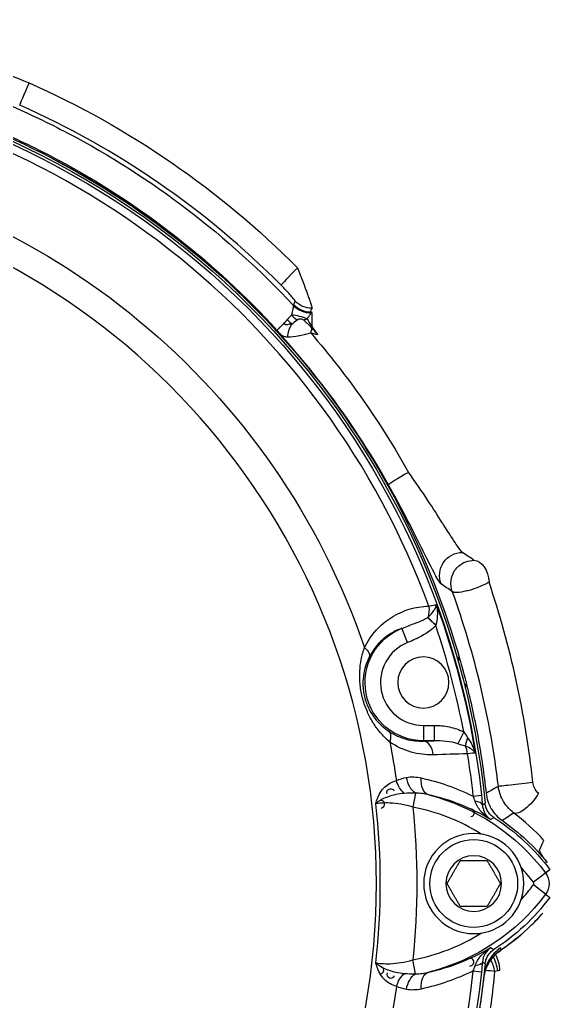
# Model space of a CAD drawing. Header units: millimetres. Extents: x 553637 to 584936, y 5008 to 53898.
# Drawn here: x 560198.4 to 560267.4, y 42216.2 to 42343.7 of the extents above; entities that cross this region are included whole.
import ezdxf

# ---------------------------------------------------------------- set-up
doc = ezdxf.new("R2010")
doc.units = ezdxf.units.MM
doc.header["$LTSCALE"] = 10
doc.header["$MEASUREMENT"] = 0
doc.layers.add('2', color=2, linetype='Continuous')

msp = doc.modelspace()

# ---------------------------------------------------------------- linework, layer by layer
at = {"layer": '2', "extrusion": (-1, 1.31047e-06, 1.33332e-29)}
for p, q in [((560199.66, 42332.02), (560199.66, 42332.02)), ((560253.36, 42278.3), (560253.36, 42278.3)), ((560259.12, 42271.93), (560259.12, 42271.93)), ((560259.13, 42271.92), (560259.13, 42271.92)), ((560259.04, 42270.43), (560259.04, 42270.43)), ((560259.05, 42270.43), (560259.05, 42270.43)), ((560252.48, 42264.98), (560251.4, 42266.02)), ((560248.82, 42262.78), (560248.09, 42264.64)), ((560261.66, 42263.08), (560261.66, 42263.08)), ((560258.34, 42256.98), (560258.34, 42256.98)), ((560258.34, 42256.95), (560258.34, 42256.95)), ((560250.87, 42252.03), (560250.87, 42250.03)), ((560250.87, 42252.03), (560252.29, 42252.03)), ((560252.29, 42252.03), (560252.29, 42250.03)), ((560256.12, 42251.17), (560255.33, 42249.64)), ((560250.87, 42249.99), (560250.87, 42250.03)), ((560252.29, 42250.03), (560250.87, 42250.03)), ((560249.84, 42243.23), (560249.5, 42241.42)), ((560253.3, 42242.56), (560253.3, 42242.56)), ((560257.35, 42242.83), (560258.41, 42242.95)), ((560264.87, 42238.75), (560264.87, 42238.75)), ((560267.3, 42233.28), (560265.15, 42231.67)), ((560266.75, 42230.11), (560265.15, 42231.31)), ((560266.75, 42230.11), (560267.3, 42229.69)), ((560249.84, 42219.77), (560249.5, 42221.58)), ((560257.35, 42220.15), (560258.41, 42220.03))]:
    msp.add_line(p, q, dxfattribs=at)
at = {"layer": '2', "extrusion": (3.3667e-22, 2.56909e-16, -1)}
for centre, radius in [((-560250.87, 42257.6), 3.32), ((-560257.41, 42231.49), 6.5), ((-560257.41, 42231.49), 3.61)]:
    msp.add_circle(centre, radius, dxfattribs=at)
at = {"layer": '2'}
msp.add_circle((560257.41, 42231.49), 5.7, dxfattribs=at)
at = {"layer": '2', "extrusion": (3.3667e-22, 2.56909e-16, -1)}
for centre, radius, start, end in [((-560153.41, 42231.49), 105.99, 95.6479, 174.351), ((-560153.41, 42231.49), 105.63, 96.2249, 173.7714), ((-560153.41, 42231.49), 94.9, 98.0915, 161.1672), ((-560153.41, 42231.49), 105.56, 159.9193, 170.7487), ((-560250.87, 42257.6), 7.57, 270.0001, 68.403), ((-560251.93, 42257.89), 4.5, 136.9781, 145.8813), ((-560251.93, 42257.89), 4.5, 184.1187, 193.0217), ((-560153.41, 42231.49), 94.9, 168.833, 171.884), ((-560244.75, 42216.36), 27.5, 104.3449, 143.1302), ((-560153.41, 42231.49), 96.6, 174.0969, 185.8832), ((-560244.75, 42216.36), 28.2, 122.7999, 143.1302), ((-560264.91, 42231.49), 2.3, 143.1302, 216.87), ((-560244.89, 42246.46), 27.3, 216.8037, 255.8341), ((-560244.89, 42246.46), 27.99, 216.8053, 237.2755), ((-560153.41, 42231.49), 105.99, 185.6479, 264.351), ((-560153.41, 42231.49), 105.63, 186.2249, 263.7714), ((-560153.41, 42231.49), 94.9, 188.0915, 261.884)]:
    msp.add_arc(centre, radius, start, end, dxfattribs=at)
at = {"layer": '2'}
for centre, radius, start, end in [((560153.41, 42231.49), 104.56, 20.1521, 83.7751), ((560153.41, 42231.49), 91.36, 281.878, 78.1218), ((560153.41, 42231.49), 104.58, 10.8509, 18.6785), ((560250.87, 42257.6), 5.57, 111.5971, 269.9999), ((560153.41, 42231.49), 106.31, 14.2963, 15.7037), ((560153.41, 42231.49), 104.56, 6.2287, 9.2707), ((560245.33, 42241.79), 0.5, 276.7078, 96.7078), ((560153.41, 42231.49), 91.87, 353.5709, 6.4725), ((560244.75, 42216.36), 25.5, 57.6578, 79.2591), ((560257, 42240.69), 0.5, 275.3547, 95.3547), ((560244.75, 42216.36), 25.5, 36.8698, 42.457), ((560244.89, 42246.46), 25.3, 317.5579, 323.2015), ((560264.91, 42231.49), 0.3, 323.13, 36.8698), ((560244.89, 42246.46), 25.3, 280.5032, 302.2334), ((560256.91, 42221.29), 0.5, 264.6504, 84.6504), ((560245.22, 42220.25), 0.5, 263.336, 83.336), ((560153.41, 42231.49), 104.56, 276.2287, 353.7751)]:
    msp.add_arc(centre, radius, start, end, dxfattribs=at)
for centre, major_axis, ratio, start_param, end_param in [((560199.66, 42335.31), (-1.21, -2.74), 0.021216, -1.618667, -0.052372), ((560153.43, 42230.89), (81.61, -75.55), 0.999864, 1.527905, 1.900803), ((560234.53, 42311.28), (-2.13, -2.11), 0.037193, 4.675529, 6.230797), ((560236.18, 42308.62), (-2.87, 0.88), 0.99818, 1.051054, 1.908809), ((560233.89, 42306.6), (0.102, -0.043), 0.271431, 0.193526, 0.24692), ((560236.17, 42308.61), (-2.69, 1.33), 0.997892, 1.211175, 2.069396), ((560236.21, 42308.72), (-2.75, 1.19), 0.998373, 1.162295, 1.979298), ((560234.32, 42305.89), (-1.17, 1.36), 0.452231, 1.613157, 2.173019), ((560235.4, 42306.13), (-1.62, -0.78), 0.755103, 1.164176, 1.447251), ((553757.56, 42267.27), (-6520.67, 0.22), 0.052332, 3.254885, 3.255169), ((560573.86, 41927.66), (-338.42, 379), 0.001176, 0.069136, 0.07272), ((560236.24, 42302.9), (-0.42, -1.85), 0.011467, 4.315874, 4.661292), ((560236.42, 42304.46), (-1.48, -1.02), 0.321816, 1.2754, 1.35328), ((560236.2, 42303.44), (-0.257, 0.364), 0.562289, -1.558723, -1.481963), ((560236.54, 42304.25), (-1.64, -0.74), 0.310472, 1.34856, 1.431031), ((560236.14, 42303.53), (-0.459, 0.354), 0.636137, -1.938537, -1.697098), ((560236.44, 42303.61), (0.181, -0.225), 0.334597, 1.424528, 1.55916), ((560248.95, 42284.73), (-2.62, -1.47), 0.04567, 4.686797, 6.230771), ((560257.1, 42068.5), (-128.25, 228.68), 0.523847, -0.821342, -0.812942), ((560257.12, 42121.68), (121.49, -167.38), 0.505372, 2.195904, 2.205767), ((560252.5, 42264.55), (-0.31, -1.39), 0.082223, -1.897111, -1.864354), ((560252.14, 42231.52), (-3.48, -65.89), 0.069767, 2.008659, 2.00868), ((560245.26, 42249.62), (-1.12, -1.66), 0.509592, 2.043548, 3.10102), ((560250.87, 42247.99), (-0.06, 2), 0.63914, 4.801412, 6.237792), ((560252.67, 42252.59), (0.17, 4.48), 0.104676, -2.176066, -2.175991), ((560257.32, 42250.55), (-0.85, -1.81), 0.295936, -1.362154, -0.705335), ((560255.33, 42248.12), (-0.06, 2), 0.63945, 4.797576, 5.346762), ((560255.55, 42241.42), (-2.99, -0.26), 0.276748, 3.177919, 3.941499), ((560266.95, 42225.5), (-0.01, -2.99), 0.72743, -3.077952, -3.077831), ((560268.03, 42225.5), (-0.03, -2.99), 0.912559, -2.533554, -2.533225), ((560257.8, 42219.96), (-0.77, 3.93), 0.678874, 4.632886, 5.118727), ((560258.14, 42220.01), (-0.25, 3.99), 0.671254, 4.722199, 5.284376), ((560258.52, 42219.03), (-0.44, 4.98), 0.982035, 1.074758, 1.075077), ((560246.64, 42219.69), (-0.486, 0.117), 0.936546, -0.155912, 2.98568)]:
    msp.add_ellipse(centre, major_axis=major_axis, ratio=ratio, start_param=start_param, end_param=end_param, dxfattribs=at)
at = {"layer": '2', "extrusion": (3.3667e-22, 2.56909e-16, -1)}
for centre, major_axis, ratio, start_param, end_param in [((560153.42, 42231.04), (-83.34, 78.1), 0.999879, -5.048436, -4.67554), ((560241.25, 42293.56), (6.99, -13.38), 0.167053, -3.305373, -3.273387), ((560236.41, 42309.18), (-2.75, 1.19), 0.998374, -1.978418, -1.163175), ((560234.7, 42305.55), (-1.61, -0.06), 0.121072, -3.238498, -3.226519), ((560236.41, 42303.38), (2.58, 0.12), 0.870091, -1.57264, -1.524556), ((560236.26, 42302.89), (-0.44, -1.85), 0.012149, 1.621739, 1.954613), ((560235.81, 42303.35), (0.669, -0.351), 0.777007, -1.19621, -1.03235), ((560236.52, 42304.3), (-1.61, -0.8), 0.315263, 4.868116, 4.949975), ((560152.84, 42230.94), (90.31, 63.18), 0.996862, -0.102355, 0.099296), ((560255.96, 42271.49), (-1.69, -2.48), 0.995713, 0.601451, 2.540147), ((560257.43, 42270.47), (0.14, -3), 0.659972, 3.211311, 4.690404), ((560250.36, 42267.06), (0.05, -2), 0.622331, 4.505394, 5.260318), ((560252.54, 42265.04), (-1.44, 1.39), 0.021477, -1.55973, -0.731944), ((560242.02, 42261.71), (-1.8, 0.88), 0.509592, 2.043548, 3.10102), ((560248.95, 42245.11), (-0.93, 2.32), 0.631919, -2.252243, -1.418339), ((560250.27, 42245.5), (0.42, -2.46), 0.642659, 0.526226, 1.587579), ((560252.18, 42245.43), (-0.55, -2.44), 0.61716, 0.044369, 1.340389), ((560246.62, 42243.33), (-0.486, -0.117), 0.936546, -0.142656, 2.998937), ((560264.38, 42243.07), (-1.82, -2.38), 0.371777, 4.372569, 6.22678), ((560249.85, 42221.56), (17.65, -17.04), 0.864517, -1.753666, -1.428273), ((560263.65, 42218.68), (-4.72, -1.59), 0.998169, 0.440368, 1.305953), ((560255.55, 42221.56), (-2.99, 0.26), 0.275932, 3.17791, 3.941991), ((560248.96, 42217.9), (-0.94, -2.32), 0.6313, 1.41416, 2.250978), ((560250.26, 42217.51), (-0.44, -2.46), 0.64256, 1.548457, 2.609814), ((560252.18, 42217.57), (0.55, -2.44), 0.617656, 1.799084, 3.097202)]:
    msp.add_ellipse(centre, major_axis=major_axis, ratio=ratio, start_param=start_param, end_param=end_param, dxfattribs=at)
at = {"layer": '2'}
for points, degree, knots in [([(560168.9, 42343.67), (560177.16, 42342.69), (560185.82, 42340.68), (560194.19, 42337.62), (560196.03, 42336.95), (560197.85, 42336.23), (560199.66, 42335.46)], 3, [0, 0, 0, 0, 0.81981, 0.81981, 0.81981, 1, 1, 1, 1]), ([(560169.69, 42340.4), (560179.1, 42339), (560188.33, 42336.36), (560197.06, 42332.59), (560199.66, 42331.47), (560202.21, 42330.25), (560204.71, 42328.94), (560215.63, 42323.19), (560225.57, 42315.59), (560233.99, 42306.57)], 3, [0, 0, 0, 0, 0.385478, 0.385478, 0.385478, 0.5, 0.5, 0.5, 1, 1, 1, 1]), ([(560202.44, 42325.76), (560196.63, 42328.78), (560190.57, 42331.27), (560178.05, 42335.1), (560171.63, 42336.43), (560165.12, 42337.16)], 3, [0, 0, 0, 0, 1.963941, 1.963941, 3.928223, 3.928223, 3.928223, 3.928223]), ([(560169.15, 42336.82), (560178.25, 42335.45), (560187.17, 42332.9), (560195.6, 42329.24), (560198.25, 42328.09), (560200.85, 42326.84), (560203.4, 42325.48), (560214.05, 42319.79), (560223.72, 42312.26), (560231.86, 42303.34)], 3, [0, 0, 0, 0, 0.3805822, 0.3805822, 0.3805822, 0.5, 0.5, 0.5, 0.9999998, 0.9999998, 0.9999998, 0.9999998]), ([(560202.44, 42325.76), (560208.86, 42322.42), (560214.91, 42318.44), (560226.13, 42309.31), (560231.25, 42304.18), (560240.38, 42292.97), (560244.36, 42286.91), (560251.02, 42274.09), (560253.69, 42267.36), (560255.66, 42260.41)], 3, [0.000002, 0.000002, 0.000002, 0.000002, 2.16922, 2.16922, 4.338393, 4.338393, 6.505824, 6.505824, 8.673254, 8.673254, 8.673254, 8.673254]), ([(560246.33, 42283.28), (560241.53, 42291.84), (560235.54, 42299.74), (560228.58, 42306.67), (560228.22, 42307.02), (560227.86, 42307.38), (560227.5, 42307.73), (560220.08, 42314.91), (560211.61, 42321.01), (560202.44, 42325.76)], 3, [0, 0, 0, 0, 0.29117, 0.29117, 0.29117, 0.3061865, 0.3061865, 0.3061865, 0.612373, 0.612373, 0.612373, 0.612373]), ([(560234.53, 42311.44), (560235, 42310.26), (560235.46, 42309.03), (560235.82, 42308.02), (560235.89, 42307.82), (560235.96, 42307.63), (560236.02, 42307.45), (560236.12, 42307.18), (560236.2, 42306.94), (560236.26, 42306.75), (560236.36, 42306.42), (560236.42, 42306.22), (560236.41, 42306.18)], 3, [0, 0, 0, 0, 0.5, 0.5, 0.5, 0.601208, 0.601208, 0.601208, 0.75, 0.75, 0.75, 1, 1, 1, 1]), ([(560234.23, 42307.13), (560234.24, 42307.15), (560234.09, 42307.34), (560233.85, 42307.62), (560233.79, 42307.69), (560233.73, 42307.77), (560233.66, 42307.85), (560233.31, 42308.24), (560232.85, 42308.72), (560232.39, 42309.18)], 3, [0, 0, 0, 0, 0.398797, 0.398797, 0.398797, 0.5, 0.5, 0.5, 1, 1, 1, 1]), ([(560233.99, 42306.57), (560233.99, 42306.57), (560233.99, 42306.56), (560233.99, 42306.56), (560233.99, 42306.56), (560233.99, 42306.56), (560233.99, 42306.56), (560233.99, 42306.56), (560233.99, 42306.55), (560233.99, 42306.55), (560233.99, 42306.55), (560233.99, 42306.55), (560233.99, 42306.55), (560233.99, 42306.54), (560233.99, 42306.54), (560233.99, 42306.53), (560233.99, 42306.52), (560233.99, 42306.51), (560233.99, 42306.49), (560233.98, 42306.47), (560233.98, 42306.45), (560233.98, 42306.42), (560233.98, 42306.41), (560233.97, 42306.4), (560233.97, 42306.39), (560233.96, 42306.32), (560233.94, 42306.22), (560233.92, 42306.11), (560233.91, 42306.11), (560233.91, 42306.1), (560233.91, 42306.09), (560233.86, 42305.86), (560233.8, 42305.59), (560233.75, 42305.3)], 3, [0, 0, 0, 0, 0.199452, 0.199452, 0.199452, 0.25, 0.25, 0.25, 0.375, 0.375, 0.375, 0.39955, 0.39955, 0.39955, 0.5, 0.5, 0.5, 0.5625, 0.5625, 0.5625, 0.606946, 0.606946, 0.606946, 0.625, 0.625, 0.625, 0.741802, 0.741802, 0.741802, 0.75, 0.75, 0.75, 1, 1, 1, 1]), ([(560233.18, 42304.7), (560233.18, 42304.7), (560233.15, 42304.65), (560233.1, 42304.61), (560233.1, 42304.6), (560233.09, 42304.59), (560233.09, 42304.59), (560233.05, 42304.54), (560233, 42304.49), (560232.96, 42304.45), (560232.95, 42304.43), (560232.94, 42304.42), (560232.93, 42304.4), (560232.89, 42304.36), (560232.86, 42304.33), (560232.83, 42304.3), (560232.82, 42304.29), (560232.82, 42304.28), (560232.81, 42304.28), (560232.8, 42304.26), (560232.79, 42304.25), (560232.78, 42304.25), (560232.78, 42304.25), (560232.78, 42304.24), (560232.78, 42304.24), (560232.77, 42304.24), (560232.77, 42304.24), (560232.77, 42304.23), (560232.76, 42304.23), (560232.76, 42304.22), (560232.75, 42304.21)], 3, [0.0000516, 0.0000516, 0.0000516, 0.0000516, 0.2500516, 0.2500516, 0.2500516, 0.282962, 0.282962, 0.282962, 0.5000516, 0.5000516, 0.5000516, 0.5635171, 0.5635171, 0.5635171, 0.7500516, 0.7500516, 0.7500516, 0.7871829, 0.7871829, 0.7871829, 0.8750516, 0.8750516, 0.8750516, 0.9030433, 0.9030433, 0.9030433, 0.9590454, 0.9590454, 0.9590454, 1, 1, 1, 1]), ([(560233.8, 42304.14), (560233.78, 42304.16), (560233.78, 42304.16), (560233.77, 42304.17), (560233.76, 42304.18), (560233.74, 42304.19), (560233.73, 42304.21), (560233.7, 42304.23), (560233.68, 42304.25), (560233.66, 42304.27), (560233.61, 42304.32), (560233.56, 42304.36), (560233.5, 42304.41), (560233.45, 42304.46), (560233.4, 42304.51), (560233.34, 42304.55), (560233.29, 42304.6), (560233.24, 42304.65), (560233.18, 42304.7)], 3, [0, 0, 0, 0, 0.0609075, 0.0609075, 0.0609075, 0.1234075, 0.1234075, 0.1234075, 0.2484075, 0.2484075, 0.2484075, 0.4984075, 0.4984075, 0.4984075, 0.7484075, 0.7484075, 0.7484075, 0.9984075, 0.9984075, 0.9984075, 0.9984075]), ([(560235.78, 42304.82), (560235.5, 42304.94), (560235.16, 42305.04), (560234.8, 42305.13), (560234.8, 42305.13), (560234.79, 42305.14), (560234.78, 42305.14), (560234.43, 42305.23), (560234.06, 42305.31), (560233.75, 42305.3)], 3, [0.0000227, 0.0000227, 0.0000227, 0.0000227, 0.5, 0.5, 0.5, 0.5095872, 0.5095872, 0.5095872, 1, 1, 1, 1]), ([(560234.47, 42304.68), (560234.63, 42304.79), (560234.79, 42304.84), (560234.93, 42304.84), (560235.08, 42304.83), (560235.21, 42304.78), (560235.3, 42304.69)], 3, [0.0000045, 0.0000045, 0.0000045, 0.0000045, 0.5, 0.5, 0.5, 0.9999809, 0.9999809, 0.9999809, 0.9999809]), ([(560236.3, 42305.62), (560236.3, 42305.62), (560236.3, 42305.62), (560236.3, 42305.62), (560236.3, 42305.62), (560236.3, 42305.62), (560236.3, 42305.62), (560236.3, 42305.62), (560236.3, 42305.61), (560236.29, 42305.61), (560236.29, 42305.61), (560236.29, 42305.61), (560236.29, 42305.61), (560236.29, 42305.61), (560236.29, 42305.6), (560236.29, 42305.6), (560236.29, 42305.6), (560236.28, 42305.6), (560236.28, 42305.59), (560236.28, 42305.58), (560236.27, 42305.58), (560236.26, 42305.56), (560236.25, 42305.55), (560236.24, 42305.53), (560236.22, 42305.5), (560236.2, 42305.47), (560236.18, 42305.44), (560236.16, 42305.4), (560236.12, 42305.34), (560236.08, 42305.28), (560236.04, 42305.22), (560236.02, 42305.19), (560236, 42305.16), (560235.98, 42305.13), (560235.92, 42305.03), (560235.85, 42304.93), (560235.78, 42304.82)], 3, [0, 0, 0, 0, 0.223798, 0.223798, 0.223798, 0.25, 0.25, 0.25, 0.375, 0.375, 0.375, 0.44931, 0.44931, 0.44931, 0.5, 0.5, 0.5, 0.563146, 0.563146, 0.563146, 0.625, 0.625, 0.625, 0.685963, 0.685963, 0.685963, 0.75, 0.75, 0.75, 0.837983, 0.837983, 0.837983, 0.875, 0.875, 0.875, 1, 1, 1, 1]), ([(560236.42, 42303.77), (560236.42, 42303.88), (560236.42, 42303.98), (560236.42, 42304.07), (560236.42, 42304.96), (560236.42, 42305.57), (560236.42, 42305.62)], 3, [0, 0, 0, 0, 0.0986719, 0.0986719, 0.0986719, 0.9999973, 0.9999973, 0.9999973, 0.9999973]), ([(560231.86, 42303.34), (560231.89, 42303.38), (560231.99, 42303.48), (560232.13, 42303.62), (560232.14, 42303.64), (560232.16, 42303.66), (560232.18, 42303.67), (560232.25, 42303.75), (560232.34, 42303.82), (560232.43, 42303.91), (560232.49, 42303.97), (560232.55, 42304.03), (560232.62, 42304.09)], 3, [0.0000317, 0.0000317, 0.0000317, 0.0000317, 0.5153044, 0.5153044, 0.5153044, 0.5822797, 0.5822797, 0.5822797, 0.8325072, 0.8325072, 0.8325072, 1, 1, 1, 1]), ([(560232.75, 42304.21), (560232.75, 42304.21), (560232.74, 42304.21), (560232.74, 42304.2), (560232.72, 42304.19), (560232.7, 42304.17), (560232.68, 42304.15), (560232.66, 42304.13), (560232.64, 42304.11), (560232.62, 42304.09)], 3, [0.00031, 0.00031, 0.00031, 0.00031, 0.0874148, 0.0874148, 0.0874148, 0.5438951, 0.5438951, 0.5438951, 1, 1, 1, 1]), ([(560232.62, 42304.09), (560232.63, 42304.1), (560232.64, 42304.1), (560232.65, 42304.11), (560232.65, 42304.11), (560232.65, 42304.12), (560232.66, 42304.12), (560232.66, 42304.12), (560232.66, 42304.13), (560232.67, 42304.13), (560232.67, 42304.14), (560232.68, 42304.14), (560232.68, 42304.14), (560232.69, 42304.15), (560232.71, 42304.16), (560232.72, 42304.17), (560232.72, 42304.17), (560232.73, 42304.17), (560232.74, 42304.18), (560232.75, 42304.18), (560232.75, 42304.18), (560232.76, 42304.18), (560232.77, 42304.18), (560232.77, 42304.18), (560232.78, 42304.18), (560232.79, 42304.18), (560232.79, 42304.18), (560232.8, 42304.18), (560232.8, 42304.18), (560232.81, 42304.18), (560232.81, 42304.17), (560232.82, 42304.17), (560232.83, 42304.17), (560232.83, 42304.17), (560232.84, 42304.16), (560232.84, 42304.16), (560232.85, 42304.15), (560232.86, 42304.15), (560232.87, 42304.14), (560232.87, 42304.14), (560232.88, 42304.13), (560232.88, 42304.13), (560232.88, 42304.13), (560232.9, 42304.12), (560232.91, 42304.12), (560232.92, 42304.11), (560232.93, 42304.11), (560232.95, 42304.1), (560232.96, 42304.1), (560232.97, 42304.09), (560232.98, 42304.09), (560232.99, 42304.09), (560233.01, 42304.09), (560233.02, 42304.08), (560233.04, 42304.08), (560233.09, 42304.08), (560233.14, 42304.08), (560233.19, 42304.09), (560233.2, 42304.09), (560233.21, 42304.09), (560233.22, 42304.1), (560233.31, 42304.11), (560233.41, 42304.14), (560233.5, 42304.16), (560233.51, 42304.16), (560233.51, 42304.16), (560233.51, 42304.16), (560233.61, 42304.18), (560233.72, 42304.18), (560233.8, 42304.14)], 3, [0.0000264, 0.0000264, 0.0000264, 0.0000264, 0.0315832, 0.0315832, 0.0315832, 0.0421262, 0.0421262, 0.0421262, 0.0561834, 0.0561834, 0.0561834, 0.070977, 0.070977, 0.070977, 0.1061564, 0.1061564, 0.1061564, 0.1249544, 0.1249544, 0.1249544, 0.1426652, 0.1426652, 0.1426652, 0.1603759, 0.1603759, 0.1603759, 0.172183, 0.172183, 0.172183, 0.1874544, 0.1874544, 0.1874544, 0.2030794, 0.2030794, 0.2030794, 0.2187044, 0.2187044, 0.2187044, 0.2403447, 0.2403447, 0.2403447, 0.2499544, 0.2499544, 0.2499544, 0.2812044, 0.2812044, 0.2812044, 0.3124544, 0.3124544, 0.3124544, 0.3374653, 0.3374653, 0.3374653, 0.3749544, 0.3749544, 0.3749544, 0.4999544, 0.4999544, 0.4999544, 0.5263314, 0.5263314, 0.5263314, 0.7499544, 0.7499544, 0.7499544, 0.7597466, 0.7597466, 0.7597466, 0.9999281, 0.9999281, 0.9999281, 0.9999281]), ([(560233.27, 42302.48), (560233.27, 42302.74), (560233.32, 42303.02), (560233.41, 42303.3), (560233.5, 42303.58), (560233.63, 42303.86), (560233.8, 42304.14)], 3, [0.0001033, 0.0001033, 0.0001033, 0.0001033, 0.5001033, 0.5001033, 0.5001033, 1, 1, 1, 1]), ([(560236.4, 42303.59), (560236.53, 42303.46), (560236.66, 42303.32), (560236.79, 42303.19), (560236.85, 42303.12), (560236.92, 42303.05), (560236.98, 42302.98), (560237.05, 42302.91), (560237.12, 42302.84), (560237.17, 42302.79)], 3, [0, 0, 0, 0, 0.5, 0.5, 0.5, 0.75, 0.75, 0.75, 1, 1, 1, 1]), ([(560237.17, 42302.79), (560237.16, 42302.81), (560237.13, 42302.84), (560237.11, 42302.86), (560237.1, 42302.88), (560237.09, 42302.9), (560237.08, 42302.92), (560237.06, 42302.94), (560237.04, 42302.97), (560237.01, 42303), (560237, 42303.02), (560236.98, 42303.04), (560236.96, 42303.07), (560236.93, 42303.12), (560236.89, 42303.17), (560236.85, 42303.21), (560236.75, 42303.36), (560236.64, 42303.5), (560236.54, 42303.64)], 3, [0, 0, 0, 0, 0.09753, 0.09753, 0.09753, 0.157763, 0.157763, 0.157763, 0.25, 0.25, 0.25, 0.325921, 0.325921, 0.325921, 0.5, 0.5, 0.5, 1, 1, 1, 1]), ([(560231.86, 42303.34), (560231.91, 42303.28), (560231.96, 42303.22), (560232.02, 42303.16), (560232.04, 42303.13), (560232.07, 42303.1), (560232.1, 42303.07), (560232.14, 42303.03), (560232.17, 42302.99), (560232.21, 42302.95), (560232.25, 42302.9), (560232.29, 42302.86), (560232.33, 42302.81)], 3, [0, 0, 0, 0, 0.3345349, 0.3345349, 0.3345349, 0.5151387, 0.5151387, 0.5151387, 0.7413238, 0.7413238, 0.7413238, 0.9999769, 0.9999769, 0.9999769, 0.9999769]), ([(560232.6, 42302.61), (560232.68, 42302.57), (560232.75, 42302.55), (560232.82, 42302.53), (560232.96, 42302.49), (560233.11, 42302.48), (560233.27, 42302.48)], 3, [0, 0, 0, 0, 0.3449847, 0.3449847, 0.3449847, 0.999983, 0.999983, 0.999983, 0.999983]), ([(560233.27, 42302.48), (560233.71, 42302.46), (560234.23, 42302.54), (560234.75, 42302.64), (560234.78, 42302.65), (560234.81, 42302.66), (560234.84, 42302.66), (560235.33, 42302.76), (560235.8, 42302.88), (560236.24, 42303)], 3, [0, 0, 0, 0, 0.5, 0.5, 0.5, 0.528896, 0.528896, 0.528896, 1, 1, 1, 1]), ([(560236.26, 42302.99), (560236.33, 42302.98), (560236.4, 42302.96), (560236.48, 42302.94), (560236.56, 42302.92), (560236.64, 42302.9), (560236.72, 42302.89), (560236.79, 42302.87), (560236.85, 42302.86), (560236.92, 42302.84), (560236.99, 42302.83), (560237.08, 42302.81), (560237.17, 42302.79)], 3, [0.0000493, 0.0000493, 0.0000493, 0.0000493, 0.25, 0.25, 0.25, 0.5, 0.5, 0.5, 0.75, 0.75, 0.75, 1, 1, 1, 1]), ([(560255.96, 42274.48), (560255.82, 42274.56), (560255.54, 42274.92), (560255.14, 42275.52), (560254.73, 42276.12), (560254.21, 42276.95), (560253.59, 42277.93), (560253.5, 42278.07), (560253.41, 42278.21), (560253.32, 42278.35), (560252.77, 42279.23), (560252.14, 42280.21), (560251.47, 42281.23), (560250.68, 42282.41), (560249.83, 42283.65), (560248.95, 42284.89)], 3, [0, 0, 0, 0, 0.25, 0.25, 0.25, 0.5, 0.5, 0.5, 0.534892, 0.534892, 0.534892, 0.75, 0.75, 0.75, 1, 1, 1, 1]), ([(560253.16, 42270.4), (560253.03, 42270.49), (560252.75, 42270.94), (560252.36, 42271.68), (560251.97, 42272.42), (560251.46, 42273.45), (560250.85, 42274.66), (560250.77, 42274.83), (560250.68, 42275.01), (560250.59, 42275.18), (560250.05, 42276.27), (560249.44, 42277.48), (560248.78, 42278.74), (560248.02, 42280.21), (560247.19, 42281.75), (560246.33, 42283.28)], 3, [0, 0, 0, 0, 0.25, 0.25, 0.25, 0.5, 0.5, 0.5, 0.534892, 0.534892, 0.534892, 0.75, 0.75, 0.75, 1, 1, 1, 1]), ([(560254.62, 42269.42), (560254.29, 42270.32), (560254.43, 42271.39), (560254.97, 42272.17), (560255.12, 42272.38), (560255.28, 42272.56), (560255.47, 42272.73), (560256.01, 42273.19), (560256.72, 42273.46), (560257.43, 42273.47)], 3, [0.0000004, 0.0000004, 0.0000004, 0.0000004, 0.5, 0.5, 0.5, 0.6293155, 0.6293155, 0.6293155, 1, 1, 1, 1]), ([(560259.4, 42270.63), (560259.03, 42270.41), (560258.55, 42270.18), (560258.05, 42269.98), (560257.64, 42269.82), (560257.21, 42269.67), (560256.8, 42269.56), (560256.7, 42269.53), (560256.6, 42269.5), (560256.51, 42269.48), (560256.01, 42269.35), (560255.57, 42269.28), (560255.24, 42269.27), (560254.91, 42269.26), (560254.69, 42269.31), (560254.62, 42269.42)], 3, [0.0000067, 0.0000067, 0.0000067, 0.0000067, 0.25, 0.25, 0.25, 0.4514728, 0.4514728, 0.4514728, 0.5, 0.5, 0.5, 0.75, 0.75, 0.75, 0.9999977, 0.9999977, 0.9999977, 0.9999977]), ([(560265.1, 42244.62), (560264.61, 42249.07), (560263.88, 42253.5), (560262.93, 42257.85), (560261.97, 42262.21), (560260.78, 42266.49), (560259.4, 42270.63)], 3, [0, 0, 0, 0, 0.5, 0.5, 0.5, 1, 1, 1, 1]), ([(560260.61, 42244.11), (560260.11, 42248.45), (560259.34, 42252.75), (560258.33, 42256.99), (560257.33, 42261.22), (560256.08, 42265.39), (560254.62, 42269.42)], 3, [0, 0, 0, 0, 0.5, 0.5, 0.5, 1, 1, 1, 1]), ([(560251.45, 42266.05), (560251.77, 42266.34), (560252.05, 42266.64), (560252.25, 42266.93), (560252.34, 42267.07), (560252.42, 42267.21), (560252.47, 42267.35), (560252.52, 42267.48), (560252.55, 42267.61), (560252.55, 42267.73)], 3, [0, 0, 0, 0, 0.001302123, 0.001302123, 0.001302123, 0.001953184, 0.001953184, 0.001953184, 0.002604246, 0.002604246, 0.002604246, 0.002604246]), ([(560252.55, 42267.73), (560252.59, 42267.55), (560252.63, 42267.37), (560252.65, 42267.18), (560252.67, 42267), (560252.69, 42266.81), (560252.69, 42266.62), (560252.69, 42266.54), (560252.69, 42266.45), (560252.69, 42266.37), (560252.68, 42266.32), (560252.68, 42266.28), (560252.68, 42266.24), (560252.66, 42265.84), (560252.6, 42265.43), (560252.49, 42265.02)], 3, [0, 0, 0, 0, 0.00060278, 0.00060278, 0.00060278, 0.001205559, 0.001205559, 0.001205559, 0.001475038, 0.001475038, 0.001475038, 0.001607412, 0.001607412, 0.001607412, 0.002864337, 0.002864337, 0.002864337, 0.002864337]), ([(560243.23, 42262.12), (560243.65, 42262.99), (560244.16, 42263.73), (560244.75, 42264.39), (560245.34, 42265.04), (560246.01, 42265.6), (560246.74, 42266.05), (560247.46, 42266.51), (560248.23, 42266.86), (560249.04, 42267.11), (560249.85, 42267.35), (560250.7, 42267.49), (560251.57, 42267.51)], 3, [0, 0, 0, 0, 0.00327858, 0.00327858, 0.00327858, 0.00655715, 0.00655715, 0.00655715, 0.0098453, 0.0098453, 0.0098453, 0.01311431, 0.01311431, 0.01311431, 0.01311431]), ([(560248.09, 42264.64), (560248.36, 42264.74), (560248.64, 42264.85), (560248.92, 42264.95), (560249.2, 42265.06), (560249.48, 42265.17), (560249.76, 42265.27), (560249.78, 42265.28), (560249.81, 42265.3), (560249.84, 42265.31), (560250.09, 42265.4), (560250.34, 42265.5), (560250.59, 42265.61), (560250.73, 42265.67), (560250.86, 42265.73), (560251, 42265.8), (560251.13, 42265.87), (560251.27, 42265.94), (560251.4, 42266.02)], 3, [0.000000019, 0.000000019, 0.000000019, 0.000000019, 0.000950335, 0.000950335, 0.000950335, 0.00190067, 0.00190067, 0.00190067, 0.001997029, 0.001997029, 0.001997029, 0.002851005, 0.002851005, 0.002851005, 0.003326172, 0.003326172, 0.003326172, 0.00380134, 0.00380134, 0.00380134, 0.00380134]), ([(560248.09, 42264.64), (560247.58, 42264.46), (560247.1, 42264.23), (560246.64, 42263.95), (560246.3, 42263.74), (560245.98, 42263.5), (560245.67, 42263.24), (560245.46, 42263.05), (560245.25, 42262.86), (560245.06, 42262.64), (560244.59, 42262.14), (560244.17, 42261.55), (560243.83, 42260.87)], 3, [0.002662359, 0.002662359, 0.002662359, 0.002662359, 0.004988355, 0.004988355, 0.004988355, 0.006709358, 0.006709358, 0.006709358, 0.007902151, 0.007902151, 0.007902151, 0.010756357, 0.010756357, 0.010756357, 0.010756357]), ([(560252.48, 42264.98), (560251.97, 42264.45), (560251.38, 42264.05), (560250.76, 42263.7), (560250.14, 42263.34), (560249.49, 42263.04), (560248.82, 42262.78)], 3, [0.000083361, 0.000083361, 0.000083361, 0.000083361, 0.002276737, 0.002276737, 0.002276737, 0.004470112, 0.004470112, 0.004470112, 0.004470112]), ([(560246.52, 42249.87), (560246.12, 42250.19), (560245.76, 42250.55), (560245.42, 42250.93), (560245.23, 42251.15), (560245.04, 42251.37), (560244.86, 42251.61), (560244.72, 42251.8), (560244.59, 42251.99), (560244.46, 42252.19), (560244.44, 42252.22), (560244.42, 42252.26), (560244.4, 42252.29), (560244.25, 42252.52), (560244.11, 42252.76), (560243.98, 42253.01), (560243.86, 42253.24), (560243.74, 42253.47), (560243.63, 42253.71), (560243.62, 42253.74), (560243.61, 42253.77), (560243.6, 42253.79), (560243.48, 42254.06), (560243.37, 42254.34), (560243.27, 42254.62), (560243.17, 42254.91), (560243.08, 42255.2), (560243, 42255.49), (560242.92, 42255.78), (560242.85, 42256.08), (560242.8, 42256.38), (560242.74, 42256.67), (560242.7, 42256.97), (560242.67, 42257.26), (560242.66, 42257.29), (560242.66, 42257.32), (560242.66, 42257.35), (560242.6, 42257.9), (560242.59, 42258.44), (560242.61, 42258.96), (560242.61, 42259), (560242.61, 42259.04), (560242.62, 42259.07), (560242.64, 42259.59), (560242.7, 42260.09), (560242.8, 42260.58), (560242.9, 42261.1), (560243.04, 42261.62), (560243.23, 42262.12)], 3, [0, 0, 0, 0, 0.00172158, 0.00172158, 0.00172158, 0.00271143, 0.00271143, 0.00271143, 0.00349563, 0.00349563, 0.00349563, 0.00361524, 0.00361524, 0.00361524, 0.00451905, 0.00451905, 0.00451905, 0.00533081, 0.00533081, 0.00533081, 0.00542286, 0.00542286, 0.00542286, 0.00632666, 0.00632666, 0.00632666, 0.00723047, 0.00723047, 0.00723047, 0.00813428, 0.00813428, 0.00813428, 0.00903809, 0.00903809, 0.00903809, 0.00913276, 0.00913276, 0.00913276, 0.01084571, 0.01084571, 0.01084571, 0.01096584, 0.01096584, 0.01096584, 0.01265333, 0.01265333, 0.01265333, 0.01446095, 0.01446095, 0.01446095, 0.01446095]), ([(560243.83, 42260.87), (560243.64, 42260.48), (560243.49, 42260.1), (560243.36, 42259.7), (560243.24, 42259.3), (560243.15, 42258.88), (560243.09, 42258.45), (560243.09, 42258.43), (560243.08, 42258.42), (560243.08, 42258.4), (560243.03, 42257.98), (560243.01, 42257.55), (560243.03, 42257.08), (560243.03, 42257.06), (560243.03, 42257.05), (560243.04, 42257.03), (560243.05, 42256.8), (560243.07, 42256.57), (560243.11, 42256.33), (560243.15, 42256.08), (560243.2, 42255.82), (560243.27, 42255.57), (560243.34, 42255.31), (560243.42, 42255.06), (560243.51, 42254.82), (560243.6, 42254.6), (560243.7, 42254.38), (560243.8, 42254.18), (560243.81, 42254.16), (560243.81, 42254.15), (560243.82, 42254.13), (560244.03, 42253.72), (560244.27, 42253.35), (560244.53, 42253.01), (560244.54, 42253), (560244.55, 42252.99), (560244.56, 42252.97), (560244.82, 42252.63), (560245.1, 42252.33), (560245.4, 42252.05), (560245.4, 42252.04), (560245.41, 42252.04), (560245.42, 42252.03), (560245.72, 42251.75), (560246.05, 42251.49), (560246.41, 42251.25)], 3, [0, 0, 0, 0, 0.00157829, 0.00157829, 0.00157829, 0.00315658, 0.00315658, 0.00315658, 0.00321914, 0.00321914, 0.00321914, 0.00473487, 0.00473487, 0.00473487, 0.00479424, 0.00479424, 0.00479424, 0.00552401, 0.00552401, 0.00552401, 0.00631316, 0.00631316, 0.00631316, 0.0071023, 0.0071023, 0.0071023, 0.00783633, 0.00783633, 0.00783633, 0.00789145, 0.00789145, 0.00789145, 0.00941019, 0.00941019, 0.00941019, 0.00946973, 0.00946973, 0.00946973, 0.01101542, 0.01101542, 0.01101542, 0.01104802, 0.01104802, 0.01104802, 0.01262631, 0.01262631, 0.01262631, 0.01262631]), ([(560255.66, 42260.41), (560255.67, 42260.39), (560255.69, 42260.36), (560255.72, 42260.31), (560255.74, 42260.29), (560255.75, 42260.26)], 3, [-0.1014437, -0.1014437, -0.1014437, -0.1014437, -0.0507154, -0.0507154, -0.000001, -0.000001, -0.000001, -0.000001]), ([(560256.43, 42257.74), (560256.43, 42257.71), (560256.43, 42257.68), (560256.43, 42257.62), (560256.42, 42257.59), (560256.42, 42257.56)], 3, [-0.1014402, -0.1014402, -0.1014402, -0.1014402, -0.050727, -0.050727, 0, 0, 0, 0]), ([(560256.42, 42257.56), (560257.02, 42255.2), (560257.53, 42252.82), (560258.4, 42248.04), (560258.75, 42245.63), (560259.02, 42243.21)], 3, [0.000001, 0.000001, 0.000001, 0.000001, 0.73002, 0.73002, 1.460039, 1.460039, 1.460039, 1.460039]), ([(560255.33, 42249.64), (560254.85, 42249.79), (560254.34, 42249.89), (560253.85, 42249.95), (560253.33, 42250.01), (560252.81, 42250.04), (560252.29, 42250.03)], 3, [0.001243546, 0.001243546, 0.001243546, 0.001243546, 0.00282513, 0.00282513, 0.00282513, 0.004475942, 0.004475942, 0.004475942, 0.004475942]), ([(560256.62, 42250.42), (560256.85, 42250.11), (560257.04, 42249.79), (560257.2, 42249.46), (560257.29, 42249.3), (560257.36, 42249.13), (560257.43, 42248.96), (560257.49, 42248.8), (560257.55, 42248.63), (560257.59, 42248.46)], 3, [0, 0, 0, 0, 0.001164945, 0.001164945, 0.001164945, 0.001747418, 0.001747418, 0.001747418, 0.00232989, 0.00232989, 0.00232989, 0.00232989]), ([(560244.69, 42241.84), (560244.76, 42242.11), (560244.84, 42242.37), (560244.94, 42242.62), (560244.95, 42242.66), (560244.97, 42242.69), (560244.98, 42242.73), (560244.99, 42242.75), (560245, 42242.77), (560245.01, 42242.79), (560245.02, 42242.81), (560245.03, 42242.83), (560245.03, 42242.85), (560245.16, 42243.14), (560245.32, 42243.42), (560245.51, 42243.66), (560245.53, 42243.68), (560245.55, 42243.71), (560245.57, 42243.73), (560245.65, 42243.83), (560245.74, 42243.92), (560245.83, 42244.01), (560246.24, 42244.39), (560246.75, 42244.68), (560247.36, 42244.88)], 3, [0, 0, 0, 0, 0.001170459, 0.001170459, 0.001170459, 0.001337668, 0.001337668, 0.001337668, 0.001434261, 0.001434261, 0.001434261, 0.001528763, 0.001528763, 0.001528763, 0.00292283, 0.00292283, 0.00292283, 0.003057526, 0.003057526, 0.003057526, 0.003630813, 0.003630813, 0.003630813, 0.006115053, 0.006115053, 0.006115053, 0.006115053]), ([(560265.1, 42244.62), (560264.66, 42244.56), (560264.15, 42244.5), (560263.65, 42244.44), (560263.14, 42244.38), (560262.63, 42244.33), (560262.18, 42244.27), (560261.73, 42244.22), (560261.35, 42244.18), (560261.07, 42244.15), (560260.8, 42244.12), (560260.64, 42244.11), (560260.61, 42244.11)], 3, [0, 0, 0, 0, 0.2499743, 0.2499743, 0.2499743, 0.4999743, 0.4999743, 0.4999743, 0.7499743, 0.7499743, 0.7499743, 0.9999743, 0.9999743, 0.9999743, 0.9999743]), ([(560262.61, 42240.65), (560262, 42241.11), (560261.49, 42241.71), (560261.14, 42242.39), (560260.86, 42242.93), (560260.68, 42243.51), (560260.61, 42244.11)], 3, [0, 0, 0, 0, 0.5631829, 0.5631829, 0.5631829, 0.9999992, 0.9999992, 0.9999992, 0.9999992]), ([(560265.82, 42243.23), (560265.6, 42243.41), (560265.42, 42243.65), (560265.29, 42243.93), (560265.19, 42244.14), (560265.12, 42244.38), (560265.1, 42244.62)], 3, [0, 0, 0, 0, 0.563198, 0.563198, 0.563198, 1, 1, 1, 1]), ([(560248.4, 42243.19), (560247.61, 42243.14), (560246.9, 42242.98), (560246.29, 42242.76), (560246.23, 42242.73), (560246.16, 42242.71), (560246.1, 42242.68), (560245.82, 42242.58), (560245.58, 42242.46), (560245.37, 42242.34), (560245.33, 42242.32), (560245.29, 42242.3), (560245.25, 42242.28), (560245.2, 42242.24), (560245.14, 42242.2), (560245.09, 42242.17), (560245.05, 42242.14), (560245.01, 42242.11), (560244.97, 42242.09), (560244.86, 42242), (560244.77, 42241.92), (560244.69, 42241.84)], 3, [0, 0, 0, 0, 0.002599582, 0.002599582, 0.002599582, 0.002889594, 0.002889594, 0.002889594, 0.004112913, 0.004112913, 0.004112913, 0.004334392, 0.004334392, 0.004334392, 0.004695591, 0.004695591, 0.004695591, 0.00496649, 0.00496649, 0.00496649, 0.005779189, 0.005779189, 0.005779189, 0.005779189]), ([(560259.61, 42239.79), (560259.16, 42240.08), (560258.74, 42240.42), (560258.39, 42240.82), (560258.37, 42240.84), (560258.35, 42240.86), (560258.33, 42240.88), (560258, 42241.27), (560257.73, 42241.7), (560257.58, 42242.19)], 3, [0, 0, 0, 0, 0.00160022, 0.00160022, 0.00160022, 0.001683551, 0.001683551, 0.001683551, 0.003200441, 0.003200441, 0.003200441, 0.003200441]), ([(560259.02, 42243.21), (560259.06, 42242.86), (560259.14, 42242.51), (560259.36, 42241.84), (560259.51, 42241.51), (560259.87, 42240.9), (560260.09, 42240.62), (560260.57, 42240.1), (560260.84, 42239.87), (560261.13, 42239.66)], 3, [0, 0, 0, 0, 0.1063529, 0.1063529, 0.2126913, 0.2126913, 0.3190311, 0.3190311, 0.4253824, 0.4253824, 0.4253824, 0.4253824]), ([(560249.5, 42241.42), (560248.98, 42241.58), (560248.45, 42241.7), (560247.94, 42241.79), (560247.46, 42241.87), (560246.99, 42241.92), (560246.57, 42241.94), (560246.56, 42241.94), (560246.54, 42241.94), (560246.53, 42241.94), (560245.69, 42241.99), (560245.03, 42241.91), (560244.69, 42241.84)], 3, [0, 0, 0, 0, 0.001610549, 0.001610549, 0.001610549, 0.0031485, 0.0031485, 0.0031485, 0.003199709, 0.003199709, 0.003199709, 0.006297001, 0.006297001, 0.006297001, 0.006297001]), ([(560258.54, 42241.71), (560258.56, 42241.37), (560258.65, 42241.07), (560258.76, 42240.81), (560258.8, 42240.74), (560258.83, 42240.67), (560258.87, 42240.6), (560258.95, 42240.47), (560259.04, 42240.34), (560259.13, 42240.23), (560259.27, 42240.06), (560259.43, 42239.91), (560259.61, 42239.79)], 3, [0, 0, 0, 0, 0.001201353, 0.001201353, 0.001201353, 0.00153948, 0.00153948, 0.00153948, 0.002207001, 0.002207001, 0.002207001, 0.003212598, 0.003212598, 0.003212598, 0.003212598]), ([(560260.02, 42240.06), (560259.86, 42240.16), (560259.72, 42240.28), (560259.46, 42240.55), (560259.34, 42240.7), (560259.14, 42241.02), (560259.06, 42241.2), (560258.94, 42241.55), (560258.91, 42241.73), (560258.89, 42241.92)], 3, [0, 0, 0, 0, 0.0555392, 0.0555392, 0.112518, 0.112518, 0.1694965, 0.1694965, 0.225036, 0.225036, 0.225036, 0.225036]), ([(560266.94, 42234.24), (560266.94, 42234.25), (560266.93, 42234.26), (560266.92, 42234.27), (560266.8, 42234.43), (560266.7, 42234.56), (560266.62, 42234.67), (560266.58, 42234.73), (560266.55, 42234.78), (560266.51, 42234.82), (560266.46, 42234.9), (560266.42, 42234.96), (560266.38, 42235.02), (560266.34, 42235.07), (560266.31, 42235.12), (560266.28, 42235.17), (560266.24, 42235.23), (560266.2, 42235.29), (560266.17, 42235.34), (560266.16, 42235.36), (560266.15, 42235.38), (560266.14, 42235.4), (560266.1, 42235.47), (560266.07, 42235.52), (560266.05, 42235.57), (560266.04, 42235.6), (560266.03, 42235.62), (560266.02, 42235.64), (560265.99, 42235.71), (560265.98, 42235.76), (560265.97, 42235.8), (560265.96, 42235.86), (560265.97, 42235.9), (560265.98, 42235.93)], 3, [0.1018556, 0.1018556, 0.1018556, 0.1018556, 0.1052706, 0.1052706, 0.1052706, 0.1771767, 0.1771767, 0.1771767, 0.2141234, 0.2141234, 0.2141234, 0.2703912, 0.2703912, 0.2703912, 0.3263915, 0.3263915, 0.3263915, 0.4066346, 0.4066346, 0.4066346, 0.4386596, 0.4386596, 0.4386596, 0.5509277, 0.5509277, 0.5509277, 0.6090405, 0.6090405, 0.6090405, 0.7754638, 0.7754638, 0.7754638, 1, 1, 1, 1]), ([(560260.88, 42222.82), (560262.31, 42223.77), (560263.69, 42224.89), (560264.92, 42226.11), (560265.43, 42226.61), (560265.91, 42227.12), (560266.37, 42227.65)], 3, [0.0000002, 0.0000002, 0.0000002, 0.0000002, 0.7077593, 0.7077593, 0.7077593, 1, 1, 1, 1]), ([(560266.34, 42227.61), (560265.36, 42226.49), (560264.28, 42225.43), (560262.4, 42223.88), (560261.66, 42223.33), (560260.89, 42222.81)], 3, [0, 0, 0, 0, 4.503239, 4.503239, 7.287166, 7.287166, 7.287166, 7.287166]), ([(560257.58, 42220.78), (560257.73, 42221.27), (560258, 42221.71), (560258.33, 42222.09), (560258.35, 42222.11), (560258.37, 42222.13), (560258.39, 42222.15), (560258.74, 42222.55), (560259.16, 42222.9), (560259.61, 42223.18)], 3, [0, 0, 0, 0, 0.001518095, 0.001518095, 0.001518095, 0.001601822, 0.001601822, 0.001601822, 0.003203644, 0.003203644, 0.003203644, 0.003203644]), ([(560259.61, 42223.18), (560259.33, 42222.99), (560259.09, 42222.73), (560258.9, 42222.42), (560258.89, 42222.4), (560258.88, 42222.39), (560258.87, 42222.38), (560258.7, 42222.07), (560258.57, 42221.7), (560258.54, 42221.27)], 3, [0, 0, 0, 0, 0.001607954, 0.001607954, 0.001607954, 0.001677327, 0.001677327, 0.001677327, 0.003215958, 0.003215958, 0.003215958, 0.003215958]), ([(560260.89, 42223.14), (560260.59, 42222.94), (560260.32, 42222.71), (560259.83, 42222.18), (560259.61, 42221.9), (560259.24, 42221.28), (560259.09, 42220.95), (560258.85, 42220.27), (560258.78, 42219.92), (560258.74, 42219.56)], 3, [0, 0, 0, 0, 0.1078341, 0.1078341, 0.2156832, 0.2156832, 0.3235157, 0.3235157, 0.4313685, 0.4313685, 0.4313685, 0.4313685]), ([(560260.89, 42222.81), (560260.44, 42222.51), (560260.03, 42222.14), (560259.38, 42221.29), (560259.12, 42220.81), (560258.82, 42219.96), (560258.74, 42219.6), (560258.7, 42219.24)], 3, [0, 0, 0, 0, 1.621462, 1.621462, 3.213467, 3.213467, 4.312246, 4.312246, 4.312246, 4.312246]), ([(560258.89, 42221.05), (560258.91, 42221.24), (560258.94, 42221.42), (560259.06, 42221.78), (560259.14, 42221.95), (560259.34, 42222.27), (560259.46, 42222.42), (560259.72, 42222.69), (560259.87, 42222.81), (560260.02, 42222.91)], 3, [0, 0, 0, 0, 0.0556198, 0.0556198, 0.1126851, 0.1126851, 0.1697507, 0.1697507, 0.2253703, 0.2253703, 0.2253703, 0.2253703]), ([(560244.7, 42221.2), (560245.04, 42221.13), (560245.69, 42221.05), (560246.53, 42221.08), (560246.55, 42221.08), (560246.56, 42221.08), (560246.57, 42221.08), (560246.99, 42221.1), (560247.46, 42221.15), (560247.95, 42221.23), (560248.46, 42221.31), (560248.98, 42221.43), (560249.5, 42221.58)], 3, [0, 0, 0, 0, 0.003114101, 0.003114101, 0.003114101, 0.003164388, 0.003164388, 0.003164388, 0.004710954, 0.004710954, 0.004710954, 0.006328776, 0.006328776, 0.006328776, 0.006328776]), ([(560244.7, 42221.2), (560244.78, 42221.12), (560244.87, 42221.03), (560244.98, 42220.95), (560245.02, 42220.92), (560245.06, 42220.9), (560245.1, 42220.87), (560245.15, 42220.83), (560245.2, 42220.8), (560245.26, 42220.76), (560245.3, 42220.74), (560245.34, 42220.71), (560245.38, 42220.69), (560245.59, 42220.57), (560245.84, 42220.45), (560246.11, 42220.34), (560246.17, 42220.32), (560246.24, 42220.29), (560246.31, 42220.27), (560246.91, 42220.05), (560247.62, 42219.88), (560248.42, 42219.82)], 3, [0, 0, 0, 0, 0.000814772, 0.000814772, 0.000814772, 0.001086363, 0.001086363, 0.001086363, 0.001448484, 0.001448484, 0.001448484, 0.00167159, 0.00167159, 0.00167159, 0.002896968, 0.002896968, 0.002896968, 0.003189559, 0.003189559, 0.003189559, 0.005793936, 0.005793936, 0.005793936, 0.005793936]), ([(560247.37, 42218.13), (560246.76, 42218.33), (560246.24, 42218.63), (560245.84, 42219.01), (560245.75, 42219.1), (560245.66, 42219.2), (560245.58, 42219.29), (560245.56, 42219.32), (560245.54, 42219.34), (560245.52, 42219.37), (560245.33, 42219.61), (560245.17, 42219.89), (560245.04, 42220.18), (560245.03, 42220.2), (560245.02, 42220.22), (560245.02, 42220.24), (560245.01, 42220.27), (560245, 42220.29), (560244.99, 42220.31), (560244.98, 42220.34), (560244.96, 42220.38), (560244.95, 42220.41), (560244.85, 42220.67), (560244.77, 42220.93), (560244.7, 42221.2)], 3, [0, 0, 0, 0, 0.002489751, 0.002489751, 0.002489751, 0.003064309, 0.003064309, 0.003064309, 0.003199855, 0.003199855, 0.003199855, 0.004596464, 0.004596464, 0.004596464, 0.004691186, 0.004691186, 0.004691186, 0.004787983, 0.004787983, 0.004787983, 0.004955562, 0.004955562, 0.004955562, 0.006128618, 0.006128618, 0.006128618, 0.006128618]), ([(560258.74, 42219.56), (560257.13, 42205.36), (560253.13, 42191.42), (560246.79, 42178.3), (560232.09, 42157.72), (560212.22, 42142.33), (560202.95, 42136.86), (560193.09, 42132.62), (560182.87, 42129.66)], 5, [-0.9996129, -0.9996129, -0.9996129, -0.9996129, -0.9996129, -0.9996129, -0.5, -0.5, -0.5, -0.1279723, -0.1279723, -0.1279723, -0.1279723, -0.1279723, -0.1279723]), ([(560253.8, 42192.33), (560254.15, 42193.22), (560254.56, 42194.32), (560254.98, 42195.56), (560255.2, 42196.2), (560255.43, 42196.88), (560255.65, 42197.59), (560256.3, 42199.66), (560256.95, 42201.97), (560257.54, 42204.41), (560257.69, 42205.03), (560257.84, 42205.66), (560257.98, 42206.29), (560258.39, 42208.15), (560258.77, 42210.07), (560259.1, 42212.02), (560259.54, 42214.65), (560259.9, 42217.34), (560260.16, 42220.07)], 3, [0, 0, 0, 0, 0.16429, 0.16429, 0.16429, 0.25, 0.25, 0.25, 0.5, 0.5, 0.5, 0.56377, 0.56377, 0.56377, 0.75, 0.75, 0.75, 1, 1, 1, 1])]:
    msp.add_open_spline(points, degree=degree, knots=knots, dxfattribs=at)
for points in [[(560234.03, 42306.67), (560234.09, 42306.82), (560234.16, 42306.98), (560234.23, 42307.13)], [(560236.21, 42305.72), (560236.28, 42305.88), (560236.35, 42306.03), (560236.41, 42306.18)], [(560233.75, 42305.3), (560233.54, 42305.12), (560233.34, 42304.91), (560233.18, 42304.7)], [(560233.8, 42304.14), (560234.01, 42304.32), (560234.24, 42304.51), (560234.47, 42304.68)], [(560235.3, 42304.69), (560235.57, 42304.42), (560235.93, 42304.08), (560236.3, 42303.71)], [(560235.78, 42304.82), (560235.91, 42304.56), (560236.14, 42304.19), (560236.42, 42303.77)], [(560232.33, 42302.81), (560232.4, 42302.74), (560232.46, 42302.69), (560232.53, 42302.65)], [(560232.53, 42302.65), (560232.56, 42302.63), (560232.58, 42302.62), (560232.6, 42302.61)], [(560236.24, 42303), (560236.25, 42302.99), (560236.25, 42302.99), (560236.26, 42302.99)], [(560241.3, 42291.38), (560241.3, 42291.38), (560241.3, 42291.38), (560241.3, 42291.38)], [(560257, 42269.61), (560257, 42269.61), (560257, 42269.61), (560257, 42269.61)], [(560251.57, 42267.51), (560252.06, 42267.63), (560252.4, 42267.7), (560252.55, 42267.73)], [(560254.92, 42268.6), (560254.92, 42268.6), (560254.92, 42268.6), (560254.92, 42268.6)], [(560251.4, 42266.02), (560251.41, 42266.03), (560251.43, 42266.04), (560251.45, 42266.05)], [(560245, 42251.44), (560245, 42251.44), (560245, 42251.44), (560245, 42251.44)], [(560246.2, 42251.4), (560246.2, 42251.4), (560246.2, 42251.4), (560246.2, 42251.4)], [(560246.41, 42251.25), (560247.13, 42250.77), (560248.63, 42250.12), (560250.13, 42249.96), (560250.87, 42249.99)], [(560252.29, 42252.03), (560252.95, 42252.03), (560254.26, 42251.9), (560255.53, 42251.48), (560256.12, 42251.17)], [(560256.12, 42251.17), (560256.29, 42250.92), (560256.45, 42250.67), (560256.62, 42250.42)], [(560252.14, 42248.21), (560251.18, 42248.18), (560249.28, 42248.41), (560247.4, 42249.26), (560246.52, 42249.87)], [(560250.87, 42249.99), (560251.34, 42250.01), (560251.81, 42250.02), (560252.29, 42250.03)], [(560256.33, 42249.34), (560256, 42249.42), (560255.67, 42249.53), (560255.33, 42249.64)], [(560257.59, 42248.46), (560257.4, 42248.8), (560256.94, 42249.1), (560256.33, 42249.34)], [(560249.57, 42248.49), (560249.57, 42248.49), (560249.57, 42248.49), (560249.57, 42248.49)], [(560256.6, 42248.33), (560255.11, 42248.29), (560253.63, 42248.25), (560252.14, 42248.21)], [(560257.59, 42248.46), (560257.45, 42248.43), (560257.1, 42248.39), (560256.6, 42248.33)], [(560247.2, 42244.83), (560247.2, 42244.83), (560247.2, 42244.83), (560247.2, 42244.83)], [(560247.36, 42244.88), (560247.79, 42245.05), (560248.23, 42245.19), (560248.68, 42245.27)], [(560248.68, 42245.27), (560249.31, 42245.38), (560249.95, 42245.35), (560250.59, 42245.2)], [(560250.59, 42245.2), (560252.9, 42244.69), (560255.15, 42243.91), (560257.35, 42242.83)], [(560246.17, 42244.28), (560246.17, 42244.28), (560246.17, 42244.28), (560246.16, 42244.29)], [(560260.61, 42244.11), (560260.08, 42243.81), (560259.55, 42243.51), (560259.02, 42243.21)], [(560246.6, 42242.86), (560246.6, 42242.86), (560246.6, 42242.86), (560246.6, 42242.86)], [(560249.84, 42243.23), (560249.36, 42243.25), (560248.87, 42243.23), (560248.4, 42243.19)], [(560249.35, 42243.24), (560249.35, 42243.24), (560249.35, 42243.24), (560249.35, 42243.24)], [(560251.56, 42243.01), (560250.99, 42243.15), (560250.42, 42243.23), (560249.84, 42243.23)], [(560259.61, 42239.79), (560257.02, 42241.34), (560254.33, 42242.39), (560251.56, 42243.01)], [(560257.58, 42242.19), (560257.52, 42242.41), (560257.44, 42242.62), (560257.35, 42242.83)], [(560258.41, 42242.95), (560258.46, 42242.53), (560258.5, 42242.11), (560258.54, 42241.71)], [(560246.8, 42241.93), (560246.8, 42241.93), (560246.8, 42241.93), (560246.8, 42241.93)], [(560258.54, 42241.71), (560258.65, 42241.78), (560258.77, 42241.85), (560258.89, 42241.92)], [(560260.02, 42240.06), (560259.88, 42239.97), (560259.75, 42239.88), (560259.61, 42239.79)], [(560262.61, 42240.65), (560262.11, 42240.33), (560261.62, 42240), (560261.13, 42239.66)], [(560266.53, 42237.09), (560265.3, 42238.41), (560263.97, 42239.61), (560262.61, 42240.65)], [(560265.58, 42238.07), (560265.58, 42238.07), (560265.58, 42238.07), (560265.58, 42238.07)], [(560265.98, 42235.93), (560266.17, 42236.32), (560266.35, 42236.7), (560266.53, 42237.09)], [(560266.27, 42237.37), (560266.27, 42237.37), (560266.27, 42237.37), (560266.27, 42237.37)], [(560266.13, 42236.24), (560266.13, 42236.24), (560266.13, 42236.24), (560266.13, 42236.24)], [(560266.02, 42235.65), (560266.02, 42235.65), (560266.02, 42235.65), (560266.02, 42235.65)], [(560266.82, 42228.49), (560266.82, 42228.49), (560266.82, 42228.49), (560266.82, 42228.49)], [(560266.3, 42227.56), (560266.3, 42227.57), (560266.3, 42227.57), (560266.3, 42227.57)], [(560266.34, 42227.61), (560266.36, 42227.62), (560266.37, 42227.64), (560266.37, 42227.65)], [(560266.11, 42226.83), (560266.11, 42226.83), (560266.11, 42226.83), (560266.11, 42226.83)], [(560251.57, 42219.99), (560254.34, 42220.6), (560257.03, 42221.64), (560259.61, 42223.18)], [(560259.61, 42223.18), (560259.75, 42223.09), (560259.89, 42223), (560260.02, 42222.91)], [(560260.89, 42223.14), (560260.89, 42223.03), (560260.88, 42222.92), (560260.88, 42222.82)], [(560260.88, 42222.82), (560260.88, 42222.81), (560260.88, 42222.81), (560260.89, 42222.81)], [(560246.81, 42221.09), (560246.81, 42221.09), (560246.81, 42221.09), (560246.81, 42221.09)], [(560253.59, 42220.52), (560253.59, 42220.52), (560253.59, 42220.52), (560253.59, 42220.52)], [(560257.35, 42220.15), (560257.44, 42220.35), (560257.52, 42220.56), (560257.58, 42220.78)], [(560258.54, 42221.27), (560258.5, 42220.86), (560258.46, 42220.45), (560258.41, 42220.03)], [(560258.89, 42221.05), (560258.77, 42221.12), (560258.65, 42221.2), (560258.54, 42221.27)], [(560260.16, 42220.07), (560260.05, 42220.6), (560259.87, 42221.12), (560259.62, 42221.59)], [(560246.61, 42220.16), (560246.61, 42220.16), (560246.61, 42220.16), (560246.61, 42220.16)], [(560248.42, 42219.82), (560248.88, 42219.79), (560249.36, 42219.76), (560249.84, 42219.77)], [(560249.39, 42219.77), (560249.39, 42219.77), (560249.39, 42219.77), (560249.39, 42219.77)], [(560249.84, 42219.77), (560250.42, 42219.77), (560251, 42219.85), (560251.57, 42219.99)], [(560257.35, 42220.15), (560255.16, 42219.07), (560252.9, 42218.3), (560250.59, 42217.79)], [(560252.82, 42220.3), (560252.82, 42220.3), (560252.82, 42220.3), (560252.82, 42220.3)], [(560253.3, 42220.43), (560253.3, 42220.43), (560253.3, 42220.43), (560253.3, 42220.43)], [(560260.16, 42220.07), (560259.74, 42220.14), (560259.31, 42220.18), (560258.91, 42220.19)], [(560260.52, 42220.17), (560260.4, 42220.15), (560260.28, 42220.11), (560260.16, 42220.07)], [(560260.81, 42220.22), (560260.72, 42220.21), (560260.62, 42220.2), (560260.52, 42220.17)], [(560246.2, 42218.72), (560246.2, 42218.72), (560246.2, 42218.72), (560246.2, 42218.72)], [(560248.67, 42217.74), (560248.22, 42217.82), (560247.79, 42217.96), (560247.37, 42218.13)], [(560252.31, 42218.22), (560252.31, 42218.22), (560252.31, 42218.22), (560252.31, 42218.22)], [(560250.59, 42217.79), (560249.95, 42217.65), (560249.3, 42217.62), (560248.67, 42217.74)]]:
    msp.add_open_spline(points, degree=3, dxfattribs=at)
for points in [[(560253.94, 42231.49), (560254.81, 42232.99), (560255.68, 42234.49)], [(560255.68, 42234.49), (560257.41, 42234.49), (560259.14, 42234.49)], [(560259.14, 42234.49), (560260.01, 42232.99), (560260.87, 42231.49)], [(560255.68, 42228.49), (560254.81, 42229.99), (560253.94, 42231.49)], [(560260.87, 42231.49), (560260.01, 42229.99), (560259.14, 42228.49)], [(560259.14, 42228.49), (560257.41, 42228.49), (560255.68, 42228.49)]]:
    msp.add_rational_spline(points, [1.29060117245, 1.49025786867, 1.29060117245], degree=2, dxfattribs=at)

doc.saveas('drawing.dxf')
